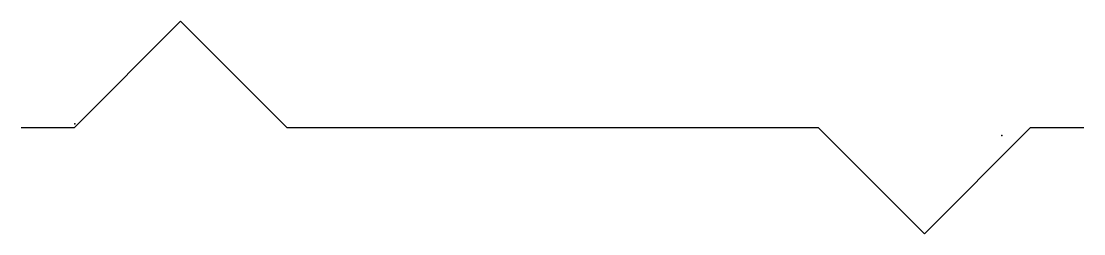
# Model space of a CAD drawing. Extents: x 0 to 100, y -10 to 10.
import ezdxf

# ---------------------------------------------------------------- set-up
doc = ezdxf.new("R2010")
doc.units = 0
doc.layers.get('0').update_dxf_attribs({"color": 250, "linetype": 'CONTINUOUS'})

msp = doc.modelspace()

# ---------------------------------------------------------------- linework, layer by layer
msp.add_lwpolyline([(0, 0), (5, 0), (15, 10), (25, 0), (75, 0), (85, -10), (95, 0), (100, 0)])
for p in [(5.05, 0.36), (92.28, -0.74)]:
    msp.add_point(p)

doc.saveas('drawing.dxf')
